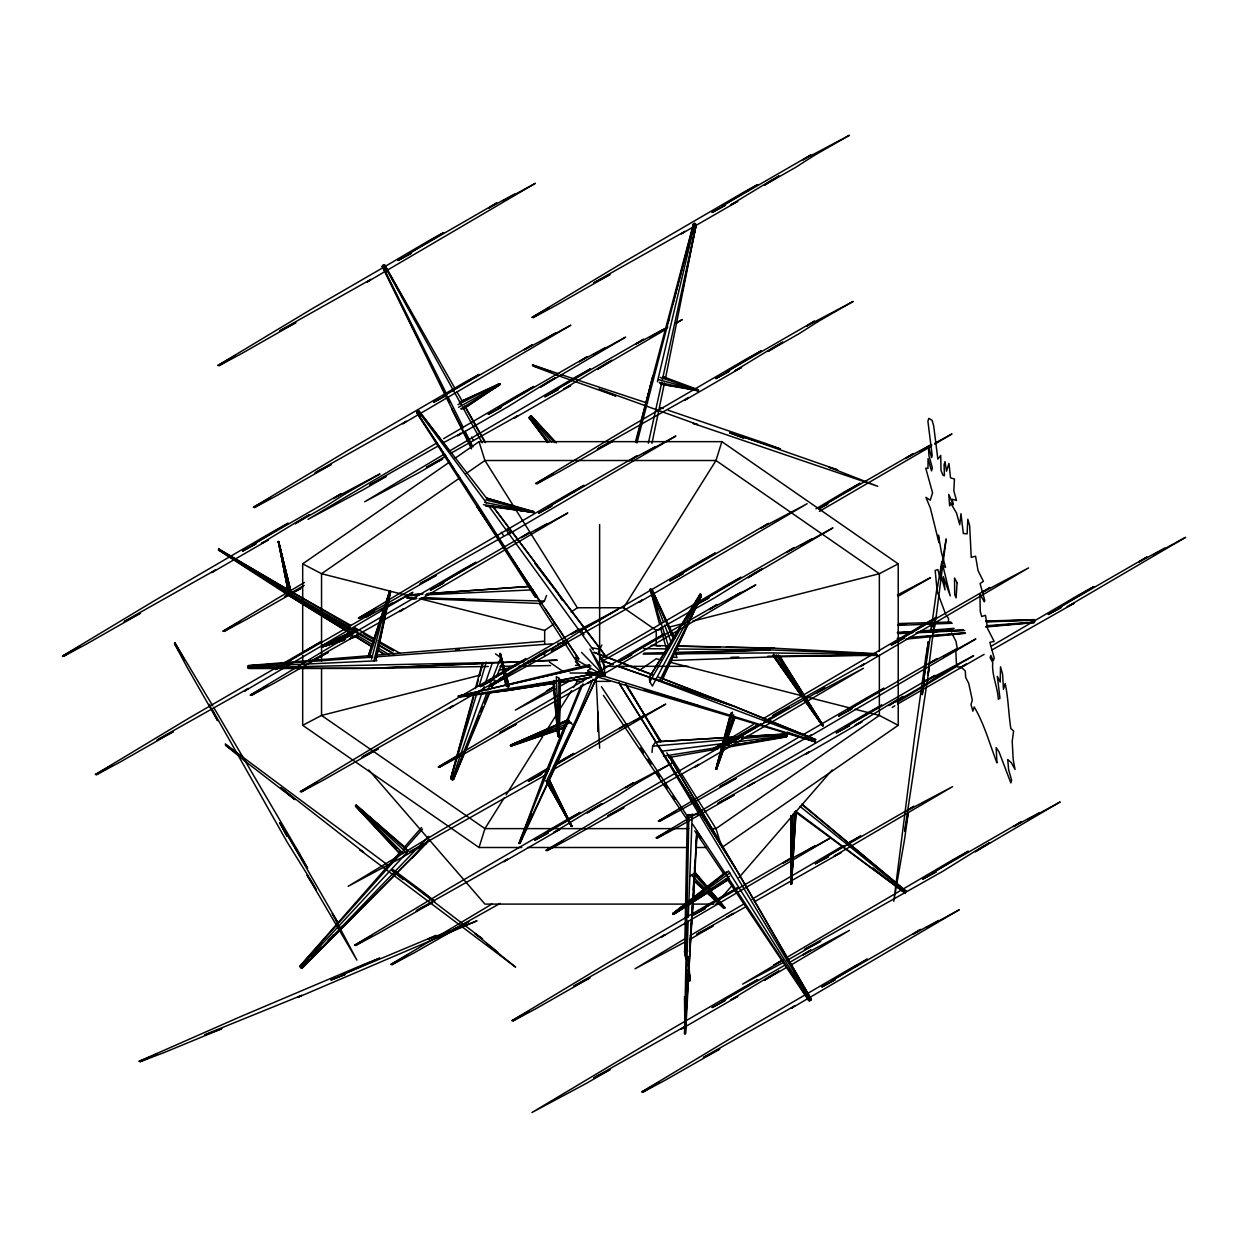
<?xml version="1.0" encoding="UTF-8"?>
<svg xmlns="http://www.w3.org/2000/svg" width="1248" height="1248" viewBox="0 0 1248 1248"><rect width="100%" height="100%" fill="white"/><g stroke="black" fill="none" stroke-linecap="round" stroke-linejoin="round"><path stroke-width="1.5" d="M558.854 736.117L558.886 678.085L556.327 676.697L558.73 736.835L557.856 736.086L553.051 681.829M691.954 918.871L684.934 1033.718L684.512 996.715M796.255 810.826L791.279 884.27L790.998 815.552M698.022 814.304L687.352 814.991L684.653 951.85M790.904 884.021L791.357 815.74M587.418 666.76L589.555 664.638L458.234 696.493L508.123 690.472L554.252 683.311M985.67 621.036L1033.874 619.632L1035.013 620.646L1033.859 622.596L985.624 627.026M684.497 1033.656L688.896 814.445M791.029 884.224L791.809 817.05M559.042 736.741L560.368 680.176L558.886 678.085M559.088 736.445L560.368 680.176L592.862 674.076L509.465 690.16L458.812 697.195M790.951 883.74L792.714 814.226M801.949 804.008L905.954 891.01L905.128 892.944L795.085 811.762M684.653 1033.594L688.132 921.164M791.279 884.27L792.074 859.42M685.324 1033.687L686.899 990.912M687.04 987.012L687.461 975.343M716.68 769.127L716.056 768.55L716.508 769.345L735.259 716.96L734.058 718.489M688.288 917.28L692.25 814.055M791.684 883.88L794.492 811.98M948.418 622.112L948.574 618.556L946.795 616.06M685.604 1033.64L692.546 901.633M697.195 831.277L693.436 897.733L694.808 872.087L724.87 907.702L723.809 908.232L718.177 903.1M791.528 884.13L793.962 837.736M794.368 830.014L795.07 816.473M693.233 890.058L693.701 882.336M694.496 868.842L694.964 861.12M695.76 847.626L696.68 832.198M791.638 883.615L795.896 810.95M691.579 918.871L689.551 951.787L693.108 901.664M691.813 914.987L696.946 831.73M692.234 915.018L693.17 901.571M935.704 620.022L946.156 538.902L940.118 575.047M937.42 585.14L936.858 590.71L941.803 561.772M321.984 647.026L321.828 645.934L321.984 647.026L344.105 640.411M349.643 638.742L357.022 636.542L358.441 632.923L373.168 641.597M533.504 512.554L488.452 505.612L485.722 506.048L533.801 512.242L486.58 498.092L533.614 511.54M489.762 692.89L453.695 779.173L452.338 779.844L450.824 778.019L473.834 694.169M651.971 752.45L652.673 746.179L655.637 741.827L742.373 736.601M786.38 736.897L785.616 734.76L786.708 734.011L786.38 736.897L725.712 747.552M248.508 668.413L250.052 667.68L248.867 665.48L247.619 666.76L248.508 668.413L369.517 668.413L488.327 666.494M937.342 585L930.868 631.519M931.039 631.379L931.804 625.903M589.259 673.062L595.998 675.652L605.015 675.932L604.188 666.338L598.463 651.877L601.864 644.998M499.933 653.609L508.81 684.746L508.498 686.837L507.437 686.993L499.933 653.609L505.736 685.214L505.892 684.091M499.793 384.758L460.762 408.892L463.554 408.736L500.152 384.103L459.326 402.215L499.559 383.651M672.953 638.009L652.189 590.008L650.224 589.228L659.506 624.016M390.593 591.724L376.054 659.412L389.969 591.256L368.082 656.713L389.579 591.38M355.555 806.146L356.429 805.288L355.555 806.146L399.797 853.85L399.266 851.183M930.212 636.652L923.333 683.14L928.34 641.581L925.688 657.899L914.394 738.504L893.786 901.259L904.535 839.576L908.185 813.322L904.753 831.402L904.909 829.015L929.308 667.524L927.779 675.09L934.83 619.367L933.036 636.48L935.407 621.535M926.437 657.29L927.233 652.688M665.449 378.628L696.134 225.077L694.746 223.345L693.358 224.078L635.419 442.01M673.67 914.285L673.124 913.302L673.67 914.285L728.629 879.466L725.962 879.356M697.694 390.749L659.256 382.403L661.393 384.228L698.49 390.14L660.223 377.426M416.816 412.994L419.297 412.62L419 411.044L417.16 411.325L416.816 412.994L535.392 597.418M682.094 292.609L696.259 224.375M651.955 443.321L664.42 383.167M648.367 443.196L661.83 382.216M662.236 380.328L696.134 225.077M529.09 417.768L531.508 416.099L529.09 417.768L547.576 442.556M662.126 680.285L701.298 596.045L700.643 594.173L649.334 677.383L649.756 681.767L652.392 686.057L700.253 595.842L699.769 594.454M657.415 381.763L694.387 225.358L693.358 224.078M373.901 661.066L390.546 592.098M692.936 230.927L694.746 223.345M383.542 619.242L390.374 591.396M636.308 442.291L640.567 425.287M641.519 421.512L652.891 376.163L641.347 421.45M636.059 442.198L640.38 425.209M904.706 893.084L905.954 891.01M693.576 224.812L636.901 442.962M668.039 322.967L669.49 317.335M672.89 304.2L693.81 223.501M1033.874 619.632L1033.016 621.083L1033.859 622.596M715.962 768.846L730.283 715.01L732.545 712.14L716.29 768.425M716.056 768.55L730.969 713.014M371.514 659.178L389.392 591.708M475.363 688.584L482.524 662.501M519.948 843.445L596.684 677.758L519.184 843.492L542.74 779.782L581.194 685.292M450.746 778.721L473.663 696.712M476.268 687.398L478.358 679.942M479.404 676.213L483.038 663.172M716.04 769.174L729.222 722.779M382.106 618.758L383.152 615.092M384.727 609.586L389.969 591.256M815.662 739.518L814.414 740.61L814.991 741.858L815.662 739.518L736.226 707.023L662.002 678.288M671.58 660.473L775.211 656.822L877.11 654.81L876.252 653.64L771.779 648.071L676.447 645.996M450.824 778.019L476.752 693.826M478.998 686.369L486.268 662.142M369.268 657.493L389.47 592.082M382.294 266.698L383.963 266.885L384.992 265.496L383.682 264.841L382.294 266.698L471.51 448.874M521.773 847.501L479.029 847.501L484.926 828.625L504.176 797.956M721.874 847.501L898.217 725.306L898.217 563.846L721.874 441.652L715.978 460.512L623.563 607.76L577.356 607.76L571.132 612.082M451.339 779.438L453.664 772.106M716.258 769.361L724.854 742.154M716.539 768.534L733.684 714.683M727.334 879.263L808.61 1000.475L810.233 1000.709L811.294 999.274L738.02 872.352L668.491 755.29M546.858 782.636L571.912 826.27L549.37 779.953L545.922 780.952M429.484 840.2L302.094 968.074L300.362 967.481L300.269 965.765L399.828 852.353M459.108 697.117L458.468 695.822M716.508 769.345L734.729 716.524M218.54 550.072L218.977 549.151L218.447 550.04L288.07 594.984L351.094 633.75M453.695 779.173L452.572 777.816L481.603 693.95M482.851 690.3L484.115 686.65M485.378 682.999L492.32 662.953M822.479 725.696L773.074 655.59L773.573 654.155L823.025 725.712L779.672 655.949M452.338 779.844L453.695 776.194M407.113 597.979L407.987 595.686C402.48 596.653 413.759 600.772 416.816 598.369M420.685 598.541L540.93 603.548L544.393 601.084L546.53 595.421M518.84 843.32L568.558 719.753M453.414 778.424L486.658 693.654M488.062 690.05L490.901 682.828M493.007 677.414L500.791 657.587L495.472 653.827M582.66 681.736L584.111 678.163M453.274 779.735L470.746 737.022M472.196 733.465L479.482 715.666M480.948 712.109L483.132 706.774M484.583 703.217L488.218 694.325M723.809 908.232L724.807 907.592M519.184 843.492L530.119 816.956M520.01 843.242L531.726 814.024M543.629 779.064L583.019 683.842M492.008 687.492L495.019 680.3M496.517 676.712L502.523 662.329L500.791 657.587M593.018 679.224L576.264 719.035L547.279 779.485M549.604 766.646L543.161 780.764L548.839 768.674M533.239 511.462L533.114 512.616M662.142 678.491L687.508 624.874M689.146 621.41L701.423 595.468M659.365 681.299L701.298 596.045M685.807 958.854L684.528 951.616L685.87 950.383M693.248 610.21L701.173 594.719M602.41 676.026L602.69 674.107L604.625 674.045M458 404.633L499.169 383.807M690.128 612.83L700.643 594.173M649.756 681.767L680.581 628.477M682.5 625.139L699.832 595.156M287.82 590.257L278.6 541.507L290.878 591.427L351.218 625.591M700.081 594.064L649.334 677.383L616.559 665.855M508.498 686.837L500.417 653.718L509.044 685.948M673.483 913.193L727.397 871.931L724.87 872.726L723.512 874.957L672.922 913.63M506.111 794.882L542.693 736.601M546.546 730.47L556.171 715.135M558.09 712.062L571.568 690.596M573.503 687.523L577.356 681.392L583.128 681.392M808.61 1000.475L809.11 998.946L811.294 999.274M565.188 727.74L511.228 746.039L510.448 745.243L567.824 719.909L572.146 724.277M510.448 745.243L567.824 719.909M715.978 904.098L732.576 884.941M738.956 877.562L832.12 769.969M404.508 849.482L422.542 829.124M403.666 847.969L421.543 827.518M689.692 876.283L695.167 872.742L707.538 887.312M300.269 965.765L403.213 850.933M557.856 736.086L555.625 701.485M876.408 655.606L875.612 653.609M777.707 656.994L778.83 655.762L823.196 725.54M300.004 966.576L322 942.552M302.094 968.074L429.187 840.325M301.033 965.437L301.954 965.749L408.548 850.855M428.735 836.3L302.656 967.465M301.205 968.074L309.301 959.728M312 956.951L321.454 947.216M328.208 940.274L333.622 934.705M339.019 929.152L341.718 926.375M482.165 442.775L463.554 408.736L500.089 384.493M518.731 843.086L519.776 843.024M673.124 913.302L724.87 872.726L692.671 824.21M289.474 592.16L278.398 541.663L288.6 592.27L290.878 591.427L278.335 541.648M673.858 913.333L729.893 872.945M672.984 914.02L685.339 905.174M808.938 736.741L811.372 735.025L722.015 785.351L720.034 786.708L736.382 778.253L682.422 809.047L659.381 821.387L675.496 811.528L658.273 821.137L799.126 737.006M302.687 598.853L302.687 563.846L448.843 462.571M455.208 458.156L479.029 441.652L721.874 441.652M459.295 478.28L321.547 573.721L321.547 610.6M465.707 473.834L484.926 460.512L715.978 460.512L879.356 573.721L879.356 651.362M419.172 598.525L544.674 630.412L554.003 623.938M639.116 670.613L656.23 658.741L661.456 660.067M286.588 595.436L284.622 596.794L287.992 594.922M438.454 445.801L371.764 483.553L369.782 484.926L386.131 476.471L363.215 489.778L308.022 519.355L435.427 443.789M674.045 913.676L729.612 876.346M673.28 914.269L695.635 899.465M698.818 897.343L703.607 894.176M708.396 890.994L713.185 887.827M385.648 266.105L429.062 240.583L443.539 232.612L407.737 254.28L496.735 202.972L488.842 207.948L514.675 193.986M443.617 438.672L519.293 394.43L533.77 386.459L497.968 408.127L586.966 356.819L579.088 361.795L604.921 347.833M785.491 968.074L764.54 980.195L779.126 971.053L771.592 975.172L730.907 999.866L737.818 996.403L681.33 1028.992L684.98 1026.433L595.624 1076.759L593.658 1078.116L610.007 1069.661L587.075 1082.968L531.882 1112.545L672.734 1028.414L743.153 987.62L757.63 979.649L721.828 1001.317L785.257 964.969M673.967 914.051L729.082 878.888M676.307 323.357L682.25 319.597L675.839 322.936M892.164 707.429L894.847 705.76M506.813 676.276L490.698 686.135L544.768 656.323L567.7 643.001L551.351 651.456L553.316 650.099L642.673 599.773L639.023 602.347L807.16 503.708L760.64 528.325L768.518 523.349L679.52 574.673L715.322 552.989L700.846 560.96L583.908 629.117M725.4 742.248L728.255 740.47L711.032 750.079L753.511 724.417M815.958 508.825L845.676 491.182L860.153 483.21L824.351 504.878L913.349 453.57L905.455 458.546L931.289 444.6M696.899 602.815L726.617 585.172L741.094 577.2L705.292 598.868L794.29 547.56L786.412 552.536L812.245 538.574M554.299 686.993L515.346 710.096L555.142 689.021M384.088 267.041L312.125 308.74L217.792 365.508L235.014 355.883L218.899 365.758L241.925 353.418L295.901 322.624L279.552 331.079L281.518 329.706L370.89 279.396L367.24 281.954L535.361 183.316L503.194 200.85M444.678 453.913L364.666 501.774L419.858 472.196L442.775 458.89L426.426 467.345L446.035 455.941M449.374 451.09L575.936 376.849L590.413 368.878L554.611 390.562L643.609 339.238L635.716 344.214L661.565 330.268M304.434 582.426L290.534 590.694M564.876 640.864L492.804 683.982M601.723 658.398L693.716 604.578M721.126 744.916L712.14 750.329L757.754 724.979M957.715 665.824L897.172 702.296M752.06 899.215L842.977 845.848M500.183 903.365L452.494 930.088L460.933 925.408M809.234 736.679L975.842 638.96L943.675 656.495M984.095 654.373L897.515 704.09M746.148 906.641L698.771 933.005L696.805 934.362L713.154 925.922L690.222 939.229M286.026 593.284L222.862 631.238L240.084 621.613L223.969 631.472L246.995 619.148L289.146 595.031M559.416 683.498L564.19 680.659M556.078 763.37L573.877 753.418L556.655 763.916M763.058 718.754L922.303 625.154L936.78 617.183L900.978 638.851L989.976 587.543L982.082 592.519L1028.602 567.887L860.48 666.526L864.131 663.967L774.758 714.277L772.793 715.65L789.142 707.195L766.21 720.502M757.13 725.556L640.193 793.697L545.875 850.481L563.098 840.856L546.983 850.715L570.008 838.391L623.984 807.596L607.636 816.036L609.601 814.679L698.958 764.369L695.308 766.927L863.444 668.288L816.925 692.905L824.803 687.929L735.821 739.253L760.968 724.074M685.48 938.418L635.045 968.807L685.136 941.912M690.253 935.579L744.136 903.802M786.677 957.512L953.878 859.186L968.354 851.214L932.552 872.898L1021.55 821.574L1013.657 826.55L1039.49 812.604M487.157 391.763L500.152 384.103M282.812 663.624L321.032 641.644L285.23 663.312L374.213 612.004L366.335 616.98L392.168 603.018M547.903 768.206L442.463 829.546L348.13 886.314L403.322 856.736L426.254 843.43L409.906 851.885L411.871 850.512L546.203 774.649M549.214 768.534L538.075 775.086L546.515 770.234M553.972 765.726L558.745 762.918L555.454 764.759M554.58 686.353L546.452 691.111L554.346 686.852M781.825 960.367L773.698 965.125L783.182 960.024L742.607 984.11L782.387 963.035M442.51 443.196L461.12 433.243L457.47 435.802L507.718 406.832L547.732 381.982L555.266 377.863L540.68 387.005L625.607 337.163L593.424 354.697M291.408 592.784L304.216 585.39M293.795 592.519L300.971 588.354L291.377 593.05M492.726 684.232L505.128 677.196M931.538 444.647L919.807 451.448M931.336 444.99L926.718 447.673L931.601 445.052M559.291 686.603L570.539 680.519M587.714 670.55L590.585 668.881M897.406 595.015L930.509 577.684L898.217 596.248M763.87 722.389L771.623 717.569L765.274 721.063M991.973 649.943L1073.951 603.361L1067.056 606.84L1185.6 537.326L1153.433 554.861M848.702 843.242L860.792 835.895L849.685 842.01M845.114 845.504L824.99 857.579L913.973 806.27L906.095 811.231L952.614 786.614L834.054 856.128L840.965 852.649L754.4 901.774M848.234 843.695L851.354 841.885L848.624 843.352M786.552 960.632L820.716 941.226L804.367 949.681L806.333 948.324L942.302 871.588L982.316 846.737L989.836 842.634L975.265 851.76L1060.176 801.934L1028.009 819.468M788.549 963.066L810.826 950.009L802.948 954.985L849.467 930.368L790.561 965.266M554.954 765.367L627.073 723.778L619.195 728.754L645.029 714.792M666.463 329.02L597.324 369.424L611.91 360.298L604.375 364.4L563.69 389.095L570.601 385.632L514.114 418.236L517.764 415.662L450.668 453.336M934.69 444.194L951.974 433.93L934.736 443.274M666.557 328.052L656.994 333.341L667.758 327.085L650.068 337.132M458.578 407.269L499.387 384.774M552.88 769.907L665.714 704.122L633.532 721.656M462.618 924.456L468.842 921.648L414.866 952.442L391.841 964.782L407.956 954.907L390.733 964.532L491.806 904.114M991.099 646.292L1079.286 594.594L1093.778 586.607L1057.976 608.291L1146.974 556.967L1139.081 561.943L1164.914 547.997M550.43 335.884L556.39 332.654L524.347 349.783L532.241 344.807L443.243 396.131L479.045 374.447L464.568 382.418L347.63 450.575L253.297 507.343L270.52 497.734L254.405 507.593L277.43 495.269L331.406 464.459L315.058 472.914L317.023 471.557L406.396 421.231L402.745 423.805L570.866 325.166L545.61 338.91M735.306 595.608L741.265 592.379L709.238 609.508L717.116 604.531L628.118 655.84L663.92 634.171L649.444 642.143L532.506 710.299L438.188 767.068L455.411 757.458L439.296 767.317L462.322 754.978L516.298 724.183L499.949 732.638L501.914 731.266L591.271 680.956L587.621 683.514L755.758 584.875L730.501 598.634M809.016 849.264L814.975 846.035L782.948 863.148L790.826 858.187L701.828 909.496L737.63 887.827L723.154 895.799L606.216 963.94L511.883 1020.724L529.121 1011.098L513.006 1020.973L536.032 1008.634L589.992 977.839L573.643 986.279L575.624 984.922L664.981 934.612L661.331 937.17L829.468 838.531L804.211 852.29M649.865 589.711L652.111 590.6M429.998 240.786L434.101 238.586M744.104 192.722L748.223 190.523M520.244 394.633L524.347 392.434M576.872 377.052L580.991 374.852M570.508 493.49L574.61 491.291M307.492 649.818L311.594 647.618M512.444 666.931L516.547 664.732M846.612 491.384L850.715 489.185M727.568 585.374L731.671 583.175M601.349 661.658L715.042 597.574L755.056 572.723L762.59 568.604L748.004 577.746L832.931 527.904L800.748 545.438M560.352 761.592L564.455 759.392M758.082 725.759L760.812 724.292M868.296 713.201L872.399 710.986M853.882 967.247L857.984 965.032M931.679 445.91L819.39 511.384M818.485 508.841L827.861 503.88L819.016 508.95M302.687 668.897L302.687 725.306L321.547 715.432L480.184 675.137M898.217 563.846L879.356 573.721L692.843 621.098M655.184 446.69L629.351 460.652L637.229 455.676L548.231 506.984L584.033 485.316L569.556 493.288L452.618 561.444L358.285 618.212L375.523 608.603L359.408 618.462L382.434 606.122L436.41 575.328L420.046 583.783L422.027 582.41L511.384 532.1L507.733 534.659L675.87 436.02L643.687 453.554M547.092 523.661L521.258 537.607L529.136 532.631L440.138 583.955L475.94 562.271L461.464 570.242L344.526 638.399L250.193 695.167L267.431 685.558L251.316 695.417L274.342 683.093L328.302 652.283L311.953 660.738L313.934 659.381L403.291 609.055L399.641 611.629L567.778 512.99L535.595 530.525M955.157 649.631L929.323 663.577L937.217 658.601L848.219 709.909L884.021 688.241L869.544 696.212L802.76 734.9M938.558 920.447L912.725 934.393L920.618 929.417L831.62 980.741L867.422 959.057L852.946 967.044L735.992 1035.185L641.675 1091.969L658.897 1082.344L642.782 1092.203L665.808 1079.879L719.784 1049.084L703.435 1057.524L705.401 1056.167L794.773 1005.857L791.123 1008.415L959.244 909.776L927.077 927.311M484.77 391.56L499.933 383.776M275.34 668.164L189.602 717.772L95.285 774.54L112.507 764.915L96.392 774.79L119.418 762.45L173.394 731.656L157.045 740.111L159.011 738.738L248.368 688.428L244.717 690.986L412.854 592.348L380.671 609.882M321.594 646.043L352.934 631.16M321.828 645.934L356.132 629.741L357.63 630.77L322.078 646.105M549.292 780.203L548.449 780.593L571.787 826.316M321.485 646.339L347.084 635.216M510.51 745.165L569.166 720.751M510.588 745.477L535.829 735.15M354.666 630.334L356.132 629.741M510.713 745.306L570.866 722.467M455.395 928.871L461.713 926.437L427.768 939.37L436.223 935.423L341.437 975.078L379.704 958.105L364.322 964.174L239.71 1016.995L138.949 1061.377L157.264 1054.014L140.026 1061.767L164.44 1052.438L221.863 1028.726L204.578 1035.029L206.7 1033.937L301.72 995.327L297.773 997.402L477.017 920.821L450.232 931.273M322.202 646.448L353.012 634.951M510.838 745.789L530.509 738.426M321.532 646.714L330.611 643.36M571.412 826.379L549.37 779.953M510.994 745.586L566.764 726.18M511.087 746.008L564.174 727.631M322.171 646.823L345.587 639.272M351 637.525L358.207 635.201M321.719 646.994L339.472 641.363M351.905 637.432L357.022 636.542M499.356 670.254L511.555 667.165M523.754 664.061L530.728 662.282M623.563 607.76L656.23 630.412L661.456 629.07M670.176 626.855L684.122 623.314M590.912 665.933L458.812 695.916M509.309 684.59L572.224 669.895M458.234 696.056L479.513 691.766M668.834 757.536L718.13 748.878M536.749 684.185L540.509 683.53M735.462 744.884L786.958 736.492M459.233 696.758L560.368 680.176L509.465 690.16L555.376 682.968M663.421 756.194L722.701 746.71M728.442 745.789L785.803 736.616M559.198 682.375L591.708 677.274M560.024 682.422L588.838 677.945M546.25 781.076L571.615 826.379L549.058 784.29M783.448 736.07L787.27 735.587M661.502 751.265L722.545 743.636M726.367 743.153L785.507 735.774M595.998 675.652L602.207 675.012L577.309 660.348L575.578 657.15M905.814 639.132L965.422 633.329M929.666 632.174L952.817 630.053M455.754 649.646L459.592 649.319M897.172 638.539L902.99 638.04M908.794 637.541L964.985 632.72M926.921 636.386L963.674 633.204M773.729 735.743L781.42 735.088M652.673 746.179L723.965 740.048M727.818 739.721L737.443 738.894M741.296 738.566L785.616 734.76M376.943 655.075L543.91 641.254M986.185 626.387L1034.545 622.44M248.867 665.48L371.108 655.559M898.108 632.798L913.552 631.566M921.274 630.958L954.096 628.352M986.918 625.732L1033.25 622.05M376.444 656.822L552.022 643.859M557.809 643.438L565.531 642.86M407.581 595.062L422.947 593.97M426.785 593.689L530.431 586.31M407.02 595.109L422.479 594.017M428.267 593.611L528.731 586.482M249.709 665.792L372.902 657.103M746.226 736.367L786.708 734.011M743.886 736.57L655.637 741.827L618.712 682.64M747.724 736.351L786.084 734.058M248.04 665.855L266.994 664.81M270.8 664.591L276.479 664.279M282.173 663.967L289.754 663.546M930.868 626.044L934.721 625.841M1031.144 620.849L1035.013 620.646M407.987 595.686L419.5 595.14M425.272 594.875L532.865 589.836M898.544 633.594L912.179 632.954M916.063 632.783L964.735 630.505M250.177 666.666L376.88 660.785M249.397 668.366L373.417 668.257L523.895 661.456M373.417 668.257L493.288 663M502.944 662.579L524.207 661.643M528.076 661.471L557.076 660.208M898.201 632.954L911.648 632.408M917.42 632.159L963.534 630.256M673.686 653.718L770.125 649.912L875.238 654.014M527.779 661.3L556.904 660.098M898.154 625.373L952.208 623.267M986.95 621.925L1033.266 620.131M897.25 632.44L912.74 631.878M918.544 631.66L963.082 630.022M898.248 624.452L906.032 624.187M929.401 623.392L950.82 622.674M985.873 621.488L1034.561 619.85M731.063 657.322L738.816 657.088M767.879 656.23L876.938 655.403M898.888 623.532L950.96 622.034M644.077 653.172L665.418 652.626M675.106 652.361L770.125 649.912L674.84 648.96M502.523 662.329L250.052 667.68M247.806 667.774L251.69 667.696M276.978 667.243L282.812 667.134M296.431 666.884L302.266 666.791M500.011 666.323L515.58 666.073M519.137 666.182L550.633 665.543M575.484 665.34L579.852 665.09M673.702 653.89L770.359 652.891L875.3 654.701M643.157 654.124L664.092 653.983M604.188 666.338L688.054 666.338M570.04 673.031L601.692 673.031M594.672 681.392L610.085 681.392M688.802 828.625L484.926 828.625L321.547 715.432L321.547 668.834M710.159 828.625L715.978 828.625L879.356 715.432L879.356 655.247M527.608 847.501L686.899 847.501M696.618 847.501L706.337 847.501M684.918 904.098L484.926 904.098L368.784 769.969M692.671 904.098L714.028 904.098M643.734 648.648L667.072 648.882M651.16 645.434L666.728 645.778M656.666 645.746L660.535 645.824M677.929 646.199L720.439 647.088M726.242 647.213L774.556 648.242M407.675 597.574L415.381 597.776M421.153 597.917L544.393 601.084M290.768 591.162L278.6 541.507L290.378 591.817M406.614 597.667L416.255 597.964M422.042 598.135L464.459 599.43M472.181 599.664L477.968 599.836M661.393 384.228L698.1 390.764M871.276 654.607L877.11 654.81M691.408 815.568L687.352 814.991M549.978 649.022L553.831 649.194M585.874 673.031L602.69 674.107L599.633 664.591L589.914 649.069L602.69 674.107L581.552 652.423M694.387 225.358L695.401 225.467M671.986 656.9L677.024 657.54L674.279 650.348M451.542 777.66L452.572 777.816M483.538 504.644L532.802 512.413M540.212 653.983L544.05 654.607M592.27 647.884L600.787 649.35L605.233 655.699L493.038 506.719M484.723 502.398L533.801 512.242M506.75 683.53L508.81 684.746M356.647 805.615L407.238 850.216L356.054 805.194M600.647 675.745L604.25 676.619M690.893 388.674L698.412 390.515M485.971 499.918L532.88 511.649M684.528 951.616L685.948 952.52M688.35 973.315L689.848 980.678L688.21 956.405M408.704 595.858L321.547 573.721L302.687 563.846M670.176 662.282L802.651 695.947M806.146 696.836L851.464 708.349M854.942 709.223L879.356 715.432L898.217 725.306M588.026 671.408L602.207 675.012M509.465 505.565L533.832 511.852M658.788 379.72L697.304 390.094M603.065 675.886L814.554 741.421M698.989 705.916L644.171 689.598M597.948 677.071L731.422 716.695M618.556 661.456L593.83 652.298L651.316 674.466M733.278 717.241L814.991 741.858M773.947 656.885L775.772 657.446M683.654 385.382L698.49 390.14M404.96 667.134L405.818 667.415M659.818 407.488L663.172 408.595M558.995 373.87L532.366 364.9L550.898 371.654L532.896 365.898L557.279 375.274L615.857 396.022L598.775 389.158L601.099 389.766L697.57 424.538L693.248 423.462L877.765 486.299L828.734 467.173L837.658 469.888L740.657 436.036L780.468 448.984L764.962 443.227L668.195 410.249M560.804 374.494L647.618 403.182M787.16 732.155L815.521 741.718M602.082 660.691L613.064 664.498M616.73 665.761L733.949 706.337L815.147 739.362M602.004 660.738L612.924 664.576M605.108 661.268L601.474 659.927L598.65 653.749M698.287 389.782L662.906 376.6L665.558 377.629M814.648 739.799L649.334 677.383L733.949 706.337L658.492 677.243M622.19 662.86L652.954 674.778M290.878 591.427L218.977 549.151M356.741 631.972L288.865 594.173L218.728 549.884M354.572 627.494L374.681 638.882M378.019 640.786L399.812 653.125M374.088 642.798L288.865 594.173L353.106 632.923M379.096 645.653L394.134 654.233M349.783 625.919L218.837 549.229M353.137 627.838L358.176 630.724M363.215 633.61L373.277 639.382M378.316 642.268L393.416 650.926M356.772 631.94L289.661 592.816L218.899 549.572M378.082 644.498L394.446 654.139M356.413 634.904L372.887 644.842M377.816 647.821L389.36 654.779M354.401 635.794L372.653 647.01M377.629 650.068L384.259 654.155M287.68 594.859L348.8 632.518M355.399 636.589L371.92 646.776M376.88 649.834L383.495 653.905M218.65 549.494L248.43 568.37M386.911 864.365L225.248 744.042L240.755 756.241L225.451 745.165L245.684 761.686L294.887 799.64L280.784 787.8L282.812 789.11L363.62 852.228L359.861 849.841L515.58 967.091L487.016 944.128M549.338 661.986L563.347 671.689M574.236 679.224L577.356 681.392M302.687 725.306L479.029 847.501M392.714 869.326L421.84 890.994L434.772 901.29L400.982 876.58L482.586 938.98L474.958 933.613L497.78 952.099M795.928 811.325L904.55 892.726M872.976 867.953L905.128 892.944M800.015 806.38L905.159 891.29M422.011 891.946L425.615 894.878M802.074 804.695L905.642 890.9M356.429 805.288L405.818 847.985M575.453 661.736L579.368 665.278M694.231 881.244L704.09 890.245M706.898 892.819L715.354 900.526M695.183 881.4L704.792 890.354M707.538 892.913L715.759 900.588M718.505 903.146L723.996 908.263M356.585 806.021L406.801 852.992M695.994 881.65L704.356 889.574M708.552 893.537L715.51 900.136M718.302 902.788L723.887 908.06M355.68 805.381L364.104 813.493M691.829 875.472L705.37 889.091M708.084 891.805L724.339 908.138M356.273 806.317L403.369 853.679M718.832 902.351L724.168 907.826M355.477 805.756L379.361 830.528M385.991 837.424L396.614 848.437M355.867 806.364L400.624 853.975M531.508 416.099L556.436 442.884M531.024 415.912L554.658 441.761M693.997 874.084L706.774 888.186M709.332 890.994L724.682 907.904M531.398 416.629L554.861 442.697M699.379 879.466L701.891 882.289M710.689 892.148L724.526 907.639M530.15 416.177L533.957 420.592M710.018 890.214L724.87 907.702M530.728 417.269L551.788 442.322M301.954 965.749L302.593 966.56M535.33 424.351L537.732 427.378M507.281 528.559L509.668 531.586M534.69 563.316L600.787 649.35M529.807 417.721L548.87 442.135M419.484 411.731L488.358 500.51M419 411.044L448.406 449.514M493.256 506.813L556.14 590.538L562.333 600.366M528.887 417.378L547.404 442.073M419.297 412.62L486.408 502.85M488.452 505.612L593.268 649.865M773.074 655.59L822.354 725.509M417.16 411.325L420.482 416.099M210.522 706.306L209.165 704.324L217.62 720.673L186.81 666.713L174.486 643.672L184.345 659.786L174.736 642.564L212.675 705.728M781.232 665.387L785.6 671.752M789.968 678.101L794.336 684.466M796.52 687.632L822.744 725.774M501.275 532.272L503.474 535.47M536.858 596.138L476.689 506.095L578.729 659.038M647.759 759.283L651.019 764.088M656.448 772.091L659.693 776.896M665.122 784.898L667.29 788.096M672.719 796.115L674.903 799.313M697.694 832.931L700.955 837.736M724.87 872.726L725.946 874.333M603.377 695.308L688.194 821.168M694.715 830.856L724.074 874.427M545.454 609.008L578.776 658.85M601.442 686.696L688.381 817.736M776.256 654.857L823.025 725.712M727.022 875.956L808.548 999.71M417.55 413.447L479.934 508.061L540.93 603.548M416.66 412.168L453.742 468.577M457.985 475.02L460.106 478.249M464.35 484.692L467.532 489.528M566.264 640.302L568.386 643.547M640.318 747.973L643.453 752.84M539.588 603.938L579.415 665.917M788.674 968.651L809.281 1000.865M778.237 654.95L822.947 725.182M581.942 631.488L584.017 634.764M728.426 870.964L809.11 998.946M513.817 506.532L484.926 460.512L479.029 441.652M515.736 509.605L577.356 607.76M625.482 684.45L661.097 741.203M670.738 756.538L680.363 771.888M681.314 773.417L715.978 828.625L721.141 845.146M618.805 682.594L655.902 741.671M659.006 746.585L736.304 869.669L810.904 998.65M810.046 998.525L655.637 741.827L736.304 869.669L666.791 752.794M794.227 971.942L796.193 975.25M799.172 980.21L801.138 983.518M803.119 986.84L811.028 1000.085M629.741 690.082L660.535 741.92M626.09 684.325L659.849 741.094M212.254 709.519L287.258 842.26L312.109 882.274L316.212 889.793L307.086 875.222L356.912 960.133L332.296 913.614L337.272 921.508L285.948 832.51L307.632 868.312L299.66 853.835L213.626 707.32M384.992 265.496L454.974 388.409M456.893 391.763L462.649 401.872M465.504 406.957L485.534 442.65M464.615 406.146L484.614 441.776M384.571 264.935L411.918 314.137M413.806 317.522L415.693 320.923M462.556 406.942L463.554 408.736M384.758 266.276L461.604 405.241M546.406 780.624L571.49 826.332M567.481 720.346L568.292 721.859M547.482 780.234L571.646 826.27L548.652 779.969M951.616 632.892L955.968 641.285L957.481 649.709L955.734 648.96L956.389 663.094L957.45 666.916L961.007 667.072L965.234 670.816L965.687 677.524L968.713 683.327L972.332 700.206L970.991 704.449L972.878 711.188L974.204 706.945C984.5 724.448 989.617 743.995 996.965 762.902L996.154 747.63L999.024 751.858L1010.833 782.917L1011.629 780.406L1008.602 769.564L1007.744 759.486L1011.395 762.793L1015.061 769.501L1013.204 759.689L1012.206 741.39L1013.61 730.969L1010.849 728.551C1008.478 713.528 1008.384 698.396 1005.202 683.623L1003.439 689.208L1002.628 674.341L1000.522 666.775L1000.194 682.032L997.339 676.354L999.976 698.318L998.306 699.208C997.667 686.868 991.583 675.246 992.737 662.61L990.116 657.634L990.818 655.403L993.361 660.722L994.219 658.055L989.836 642.314L994.141 641.425L987.574 628.586L985.499 615.326L981.677 616.496L980.273 611.442L979.898 594.064L984.344 601.77L984.766 600.444L980.086 583.58L983.424 581.318L978.026 570.601L975.577 556.218L971.256 557.372L969.665 525.767L967.824 519.199L967.106 533.879L963.331 533.473L960.976 513.724L959.759 524.722L956.467 512.912L950.57 502.944L949.65 505.83L948.761 494.364L953.207 504.676L952.208 499.247L956.498 500.432L953.831 490.885L954.439 479.014L950.539 477.859L948.964 463.414L946.499 471.229L945.001 461.729L944.081 464.63L944.393 475.8L943.098 475.379L941.039 470.621L940.727 455.442L937.841 459.124L933.707 426.02L932.147 420.389L928.824 418.376L927.904 421.278L932.194 455.536L931.57 457.532L928.403 446.191L928.964 455.676L932.396 468.031L931.492 470.933L928.044 458.578L927.982 468.406L925.72 468.14L932.584 492.835L930.259 500.198L925.922 497.328L930.384 508.17L938.964 542.802L938.402 535.08L941.491 552.786L945.547 567.403L942.926 565.828L950.243 595.904L943.254 576.607L945.064 589.914L940.508 573.503L940.805 580.258L937.825 569.572L935.173 570.445L937.217 591.63L945.89 614.827M382.746 265.247L386.303 272.111M471.619 437.018L473.413 440.466M471.26 446.846L451.776 408.814L471.042 446.69M382.996 267.056L446.176 393.104M447.907 396.568L463.429 427.814M588.089 672.266L589.477 675.059M382.2 265.996L423.696 349.814M430.607 363.776L434.928 372.512M439.249 381.248L445.302 393.463M447.892 398.705L449.623 402.199M465.145 431.309L472.883 447.002M652.189 590.008L674.762 638.165M651.737 589.43L665.855 620.584M668.21 625.778L673.702 637.9M676.822 646.792L678.366 650.302M603.642 673.733L599.633 664.591L599.633 524.534M603.782 672.922L605.015 675.932M650.972 589.118L653.78 596.279M651.518 590.912L663.25 621.52M664.622 625.123L670.831 641.332M650.224 589.228L654.311 601.879M655.481 605.498L657.244 610.927M650.723 590.803L669.037 647.728M660.582 628.118L666.853 650.208M507.905 683.795L500.245 653.406L504.66 674.107M730.283 715.01L730.813 717.21M278.476 541.538L289.13 591.38M278.366 541.601L288.382 591.77M499.964 653.453L506.345 686.353M684.934 952.271L685.885 957.934M688.428 973.081L689.692 980.647M684.887 950.867L685.792 956.42M688.194 971.209L690.113 980.554L688.256 957.388M688.288 969.415L689.848 980.678L688.241 963.612M688.35 969.134L689.832 980.366L688.319 963.503M603.205 659.521L604.422 669.146M553.504 681.892L557.965 736.429M554.159 680.456L555.36 697.663M557.638 723.481L558.308 736.726M596.092 677.57L599.633 748.192M558.496 713.606L558.73 736.835M656.23 630.412L656.23 645.512M597.808 711.922L597.808 731.64M544.674 630.412L544.674 643.625M544.674 651.191L544.674 654.966M321.547 614.484L321.547 661.081M302.687 602.753L302.687 651.378M302.687 655.278L302.687 661.112M957.107 582.707L956.108 597.854L954.736 594.625L954.502 577.98L957.107 582.707M924.706 679.739L922.272 694.528L924.706 679.739M428.735 839.888L411.59 858.374L428.766 839.92M344.698 494.13L326.134 506.017L295.058 523.754L309.629 514.613L302.11 518.731L261.425 543.426L268.336 539.947L211.848 572.551L215.498 569.993L126.142 620.303L124.16 621.66L140.509 613.22L86.549 644.015L63.508 656.339L79.622 646.48L62.4 656.105L156.733 599.321L273.671 531.18L288.148 523.193L252.346 544.877L341.344 493.568L333.45 498.529L379.969 473.912L344.698 494.13M814.211 155.47L795.631 167.372L764.556 185.094L779.142 175.952L771.607 180.071L730.922 204.766L737.833 201.302L681.346 233.891L684.996 231.332L595.639 281.658L593.658 283.015L610.007 274.56L556.046 305.354L533.021 317.694L549.12 307.835L531.898 317.444L626.231 260.676L743.168 192.52L757.645 184.548L721.843 206.216L810.841 154.908L802.948 159.884L849.482 135.268L814.211 155.47M817.892 321.656L799.328 333.544L768.253 351.265L782.824 342.139L775.304 346.242L734.62 370.937L741.53 367.474L685.043 400.078L688.693 397.504L599.321 447.829L597.355 449.186L613.704 440.731L559.744 471.541L536.702 483.865L552.817 474.006L535.595 483.616L629.928 426.847L746.866 358.691L761.342 350.719L725.54 372.403L814.538 321.079L806.645 326.056L853.164 301.439L817.892 321.656M582.535 629.678L563.956 641.581L532.88 659.303L547.466 650.161L539.932 654.28L499.247 678.974L506.158 675.511L449.67 708.1L453.32 705.541L363.964 755.851L361.982 757.224L378.331 748.769L324.371 779.563L301.345 791.903L317.46 782.028L300.222 791.653L394.555 734.885L511.493 666.728L525.97 658.757L490.168 680.425L579.166 629.117L571.288 634.093L617.807 609.461L582.535 629.678M636.776 783.323L618.197 795.21L587.122 812.947L601.708 803.806L594.173 807.908L553.488 832.603L560.399 829.14L503.911 861.744L507.562 859.17L418.205 909.496L416.224 910.853L432.572 902.398L378.612 933.208L355.571 945.532L371.686 935.672L354.463 945.282L448.796 888.514L565.734 820.357L580.211 812.386L544.409 834.07L633.407 782.746L625.513 787.722L672.032 763.105L636.776 783.323M938.387 675.948L919.807 687.835L888.732 705.572L903.318 696.431L895.783 700.534L855.098 725.244L862.009 721.765L805.522 754.369L809.172 751.795L719.815 802.121L717.834 803.478L734.198 795.023L680.222 825.833L657.197 838.157L673.312 828.298L656.074 837.907L750.407 781.139L867.344 712.982L881.821 705.011L846.019 726.695L935.017 675.371L927.139 680.347L973.658 655.73L938.387 675.948M751.655 784.009L747.802 786.396L754.51 782.496L751.655 784.009M963.612 665.605L959.743 667.992L966.451 664.108L963.612 665.605M730.626 914.893L726.757 917.28L733.465 913.396L730.626 914.893M411.247 253.266L398.112 260.458L411.247 253.266M725.369 205.218L712.218 212.41L725.369 205.218M446.753 395.117L433.618 402.308L446.753 395.117M255.856 543.863L242.72 551.054L255.856 543.863M501.493 407.129L488.342 414.32L501.493 407.129M558.137 389.548L544.986 396.739L558.137 389.548M729.05 371.389L715.915 378.581L729.05 371.389M288.74 662.298L275.605 669.49L288.74 662.298M551.756 505.986L538.621 513.178L551.756 505.986M443.664 582.941L430.513 590.132L443.664 582.941M493.693 679.411L480.542 686.603L493.693 679.411M683.046 573.659L669.911 580.85L683.046 573.659M708.817 597.87L695.682 605.062L708.817 597.87M631.644 654.841L618.509 662.017L631.644 654.841M541.601 774.088L528.466 781.279L541.601 774.088M547.934 833.056L534.784 840.247L547.934 833.056M904.488 637.853L891.353 645.044L904.488 637.853M739.331 738.239L726.196 745.43L739.331 738.239M851.744 708.911L838.594 716.102L851.744 708.911M849.545 725.681L836.41 732.872L849.545 725.681M1061.486 607.277L1048.351 614.468L1061.486 607.277M705.354 908.482L692.203 915.673L705.354 908.482M828.5 856.565L815.365 863.756L828.5 856.565M936.062 871.884L922.927 879.076L936.062 871.884M725.353 1000.319L712.218 1007.51L725.353 1000.319M835.13 979.727L821.995 986.918L835.13 979.727M345.056 974.516L331.126 979.992L345.056 974.516M743.73 438.048L729.69 432.791L743.73 438.048M403.276 879.434L391.576 870.074L403.276 879.434M286.962 836.02L279.77 822.884L286.962 836.02"/></g></svg>
